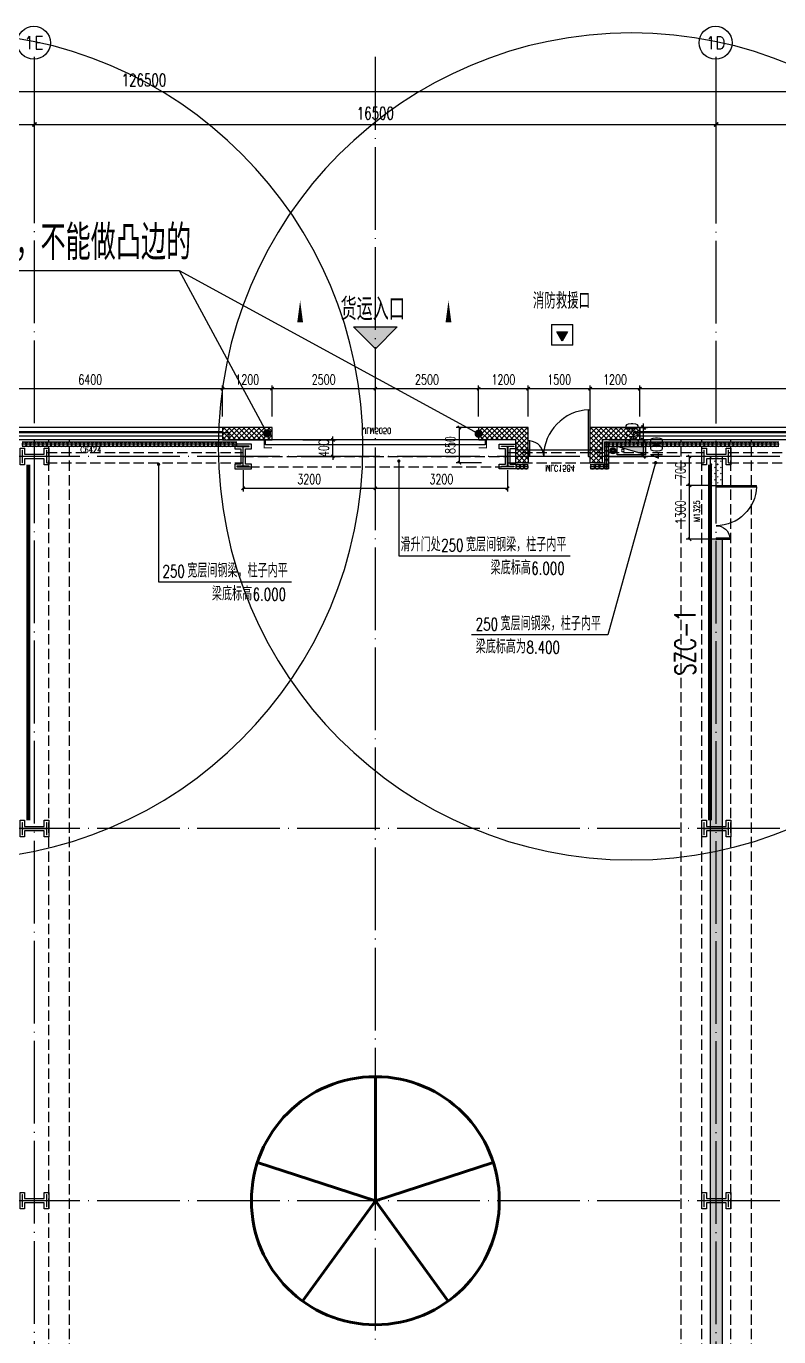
# Model space of a CAD drawing. Extents: x -1313754 to 847533, y 489853 to 941203.
# Drawn here: x -194154 to -175939, y 810529 to 842226 of the extents above; entities that cross this region are included whole.
import ezdxf
from ezdxf.enums import TextEntityAlignment as Align

# ---------------------------------------------------------------- set-up
doc = ezdxf.new("R2010")
doc.units = 0
doc.header["$LTSCALE"] = 1000
doc.header["$MEASUREMENT"] = 0
for name, pattern in [('10平面$0$DASH', [0.35, 0.25, -0.1]), ('CENTER', [2, 1.25, -0.25, 0.25, -0.25]), ('DASH', [0.35, 0.25, -0.1]), ('DOTE', [2.42, 2, -0.2, 0.02, -0.2])]:
    doc.linetypes.add(name, pattern=pattern)
doc.layers.get('Defpoints').update_dxf_attribs({"color": 210})
for name, color, linetype in [('10平面$0$WINDOW', 4, 'Continuous'), ('10平面$0$WINDOW_TEXT', 7, 'Continuous'), ('A-AXIS-D', 1, 'Continuous'), ('A-AXIS-DOTE', 14, 'DOTE'), ('A-AXIS-DP', 126, 'Continuous'), ('A-AXIS-SYMB', 3, 'Continuous'), ('A-HATCH-2', 251, 'Continuous'), ('A-HRAIL', 173, 'Continuous'), ('A-LIN-V', 9, 'Continuous'), ('A-SFCE', 30, 'Continuous'), ('A-TEXT', 61, 'Continuous'), ('A-WINDOW', 140, 'Continuous'), ('AS-WALL', 40, 'Continuous'), ('AS-结构边线层', 200, 'Continuous'), ('DIM_SYMB', 3, 'Continuous'), ('FH-line', 180, 'Continuous'), ('FH-tri', 180, 'Continuous'), ('PUB_HATCH', 8, 'Continuous'), ('PUB_TEXT', 7, 'Continuous'), ('RP-N2-01$0$$0$A-WIND-J', 1, 'Continuous'), ('RP-N2-01$0$A-WIND-J', 3, 'Continuous'), ('SB_ZF消火栓', 10, 'Continuous'), ('建-窗', 4, 'Continuous'), ('建-门窗编号', 7, 'Continuous')]:
    doc.layers.add(name, color=color, linetype=linetype)
doc.layers.add('A-加建区域', color=47, linetype='Continuous', plot=False)
for name, color, linetype, lineweight in [('LG-ZF消防', 1, 'Continuous', 60), ('S-col', 2, 'Continuous', 0), ('THIN', 7, 'Continuous', 0), ('柱间支撑', 6, 'CENTER', 0)]:
    doc.layers.add(name, color=color, linetype=linetype, lineweight=lineweight)
doc.styles.add('10平面$0$_TCH_WINDOW', font='SIMPLEX', dxfattribs={"height": 3.5, "bigfont": 'GBCBIG'})
doc.styles.add('_TCH_AXIS', font='COMPLEX', dxfattribs={"bigfont": 'GBCBIG'})
doc.styles.add('_TCH_DIM', font='SIMPLEX', dxfattribs={"bigfont": 'GBCBIG'})
doc.styles.add('_TCH_DIM_T3', font='SIMPLEX', dxfattribs={"width": 0.705882, "bigfont": 'GBCBIG'})
doc.styles.add('A-DIM_T3', font='SIMPLEX', dxfattribs={"width": 0.705882, "bigfont": 'GBCBIG'})
doc.styles.add('A-STANDARD', font='SIMPLEX', dxfattribs={"bigfont": 'GBCBIG'})
doc.styles.add('A-WIN-LABEL', font='SIMPLEX', dxfattribs={"bigfont": 'GBCBIG'})
doc.styles.add('TSSD_Rein', font='tj-romans1.shx', dxfattribs={"width": 0.7, "bigfont": 'tj-hztxt.shx'})
doc.dimstyles.new('_TCH_ARCH&&100', dxfattribs={"dimtxt": 297.5, "dimasz": 100, "dimexe": 100, "dimexo": 100, "dimgap": 126.25, "dimtad": 1, "dimdec": 0, "dimzin": 0, "dimdsep": 46, "dimtxsty": '_TCH_DIM_T3', "dimblk": 'ARCHTICK', "dimcen": 0.09, "dimclrt": 7, "dimazin": 2, "dimtfac": 1, "dimtdec": 0, "dimtix": 1, "dimtmove": 2, "dimatfit": 3, "dimfxl": 0, "dimtolj": 1, "dimtzin": 0, "dimarcsym": 0})
doc.dimstyles.new('_TCH_ARCH&&80', dxfattribs={"dimtxt": 238, "dimasz": 80, "dimexe": 80, "dimexo": 80, "dimgap": 101, "dimtad": 1, "dimdec": 0, "dimzin": 0, "dimdsep": 46, "dimtxsty": '_TCH_DIM_T3', "dimblk": 'ARCHTICK', "dimcen": 0.09, "dimclrt": 7, "dimazin": 2, "dimtfac": 1, "dimtdec": 0, "dimtix": 1, "dimtmove": 2, "dimatfit": 3, "dimfxl": 0, "dimtolj": 1, "dimtzin": 0, "dimarcsym": 0})
doc.dimstyles.new('A-DIM&&100', dxfattribs={"dimtxt": 297.5, "dimasz": 100, "dimexe": 100, "dimexo": 100, "dimgap": 126.25, "dimtad": 1, "dimdec": 0, "dimzin": 0, "dimdsep": 46, "dimtxsty": 'A-DIM_T3', "dimblk": 'ARCHTICK', "dimcen": 0.09, "dimclrt": 7, "dimazin": 2, "dimtfac": 1, "dimtdec": 0, "dimtix": 1, "dimtmove": 2, "dimatfit": 3, "dimfxl": 0, "dimtolj": 1, "dimtzin": 0, "dimarcsym": 0})
pattern_1 = [(45, (60, 0), (-60.000061, 60.000061), []), (135, (60, 0), (-60.000061, -60.000061), [])]
pattern_2 = [(45, (25.49, 21.51), (-75.000002, 75.000002), [24, -82.06602]), (135, (192.46, 21.51), (-75.000002, -75.000002), [24, -82.06602])]

# ---------------------------------------------------------------- blocks, each defined once
blk = doc.blocks.new('_ArchTick')
at = {"color": 0, "linetype": 'ByBlock', "const_width": 0.4}
blk.add_lwpolyline([(-0.5, -0.5), (0.5, 0.5)], dxfattribs=at)
blk = doc.blocks.new('*D1253')
at = {"layer": 'A-AXIS-D', "color": 0, "lineweight": -2}
for p, q in [((10282, 34220), (10282, 35127)), ((10282, 35027), (26782, 35027)), ((26782, 34220), (26782, 35127))]:
    blk.add_line(p, q, dxfattribs=at)
at = {"layer": 'Defpoints', "color": 0}
for p in [(26782, 35027), (10282, 34120), (26782, 34120)]:
    blk.add_point(p, dxfattribs=at)
at = {"layer": 'A-AXIS-D', "color": 0, "lineweight": -2, "xscale": 100, "yscale": 100, "zscale": 100, "rotation": 180}
blk.add_blockref('_ArchTick', (10282, 35027), dxfattribs=at)
at = {"layer": 'A-AXIS-D', "color": 0, "lineweight": -2, "xscale": 100, "yscale": 100, "zscale": 100}
blk.add_blockref('_ArchTick', (26782, 35027), dxfattribs=at)
at = {"layer": 'A-AXIS-D', "color": 7, "insert": (18532, 35302), "char_height": 297.5, "attachment_point": 5, "style": '_TCH_DIM_T3'}
blk.add_mtext('\\A1;16500', dxfattribs=at)
blk = doc.blocks.new('*D1254')
at = {"layer": 'A-AXIS-D', "color": 0, "lineweight": -2}
for p, q in [((26782, 34220), (26782, 35127)), ((26782, 35027), (43282, 35027)), ((43282, 34220), (43282, 35127))]:
    blk.add_line(p, q, dxfattribs=at)
at = {"layer": 'Defpoints', "color": 0}
for p in [(43282, 35027), (26782, 34120), (43282, 34120)]:
    blk.add_point(p, dxfattribs=at)
at = {"layer": 'A-AXIS-D', "color": 0, "lineweight": -2, "xscale": 100, "yscale": 100, "zscale": 100, "rotation": 180}
blk.add_blockref('_ArchTick', (26782, 35027), dxfattribs=at)
at = {"layer": 'A-AXIS-D', "color": 0, "lineweight": -2, "xscale": 100, "yscale": 100, "zscale": 100}
blk.add_blockref('_ArchTick', (43282, 35027), dxfattribs=at)
at = {"layer": 'A-AXIS-D', "color": 7, "insert": (35032, 35302), "char_height": 297.5, "attachment_point": 5, "style": '_TCH_DIM_T3'}
blk.add_mtext('\\A1;16500', dxfattribs=at)
blk = doc.blocks.new('*D1255')
at = {"layer": 'A-AXIS-D', "color": 0, "lineweight": -2}
for p, q in [((43282, 34220), (43282, 35127)), ((43282, 35027), (59782, 35027)), ((59782, 34220), (59782, 35127))]:
    blk.add_line(p, q, dxfattribs=at)
at = {"layer": 'Defpoints', "color": 0}
for p in [(59782, 35027), (43282, 34120), (59782, 34120)]:
    blk.add_point(p, dxfattribs=at)
at = {"layer": 'A-AXIS-D', "color": 0, "lineweight": -2, "xscale": 100, "yscale": 100, "zscale": 100, "rotation": 180}
blk.add_blockref('_ArchTick', (43282, 35027), dxfattribs=at)
at = {"layer": 'A-AXIS-D', "color": 0, "lineweight": -2, "xscale": 100, "yscale": 100, "zscale": 100}
blk.add_blockref('_ArchTick', (59782, 35027), dxfattribs=at)
at = {"layer": 'A-AXIS-D', "color": 7, "insert": (51532, 35302), "char_height": 297.5, "attachment_point": 5, "style": '_TCH_DIM_T3'}
blk.add_mtext('\\A1;16500', dxfattribs=at)
blk = doc.blocks.new('*D1363')
at = {"layer": 'A-AXIS-D', "color": 0, "lineweight": -2}
for p, q in [((-33818, 34320), (-33818, 35927)), ((-33818, 35827), (92682, 35827)), ((92682, 34320), (92682, 35927))]:
    blk.add_line(p, q, dxfattribs=at)
at = {"layer": 'Defpoints', "color": 0}
for p in [(92682, 35827), (-33818, 34220), (92682, 34220)]:
    blk.add_point(p, dxfattribs=at)
at = {"layer": 'A-AXIS-D', "color": 0, "lineweight": -2, "xscale": 100, "yscale": 100, "zscale": 100, "rotation": 180}
blk.add_blockref('_ArchTick', (-33818, 35827), dxfattribs=at)
at = {"layer": 'A-AXIS-D', "color": 0, "lineweight": -2, "xscale": 100, "yscale": 100, "zscale": 100}
blk.add_blockref('_ArchTick', (92682, 35827), dxfattribs=at)
at = {"layer": 'A-AXIS-D', "color": 7, "insert": (29432, 36102), "char_height": 297.5, "attachment_point": 5, "style": '_TCH_DIM_T3'}
blk.add_mtext('\\A1;126500', dxfattribs=at)
blk = doc.blocks.new('*D1494')
at = {"layer": 'A-AXIS-DP', "color": 0, "lineweight": -2}
for p, q in [((35032, 26670), (35032, 26150)), ((38232, 26670), (38232, 26150)), ((35032, 26230), (38232, 26230))]:
    blk.add_line(p, q, dxfattribs=at)
at = {"layer": 'Defpoints', "color": 0}
for p in [(35032, 26750), (38232, 26750), (38232, 26230)]:
    blk.add_point(p, dxfattribs=at)
at = {"layer": 'A-AXIS-DP', "color": 0, "lineweight": -2, "xscale": 80, "yscale": 80, "zscale": 80, "rotation": 180}
blk.add_blockref('_ArchTick', (35032, 26230), dxfattribs=at)
at = {"layer": 'A-AXIS-DP', "color": 0, "lineweight": -2, "xscale": 80, "yscale": 80, "zscale": 80}
blk.add_blockref('_ArchTick', (38232, 26230), dxfattribs=at)
at = {"layer": 'A-AXIS-DP', "color": 7, "insert": (36632, 26450), "char_height": 238, "attachment_point": 5, "style": '_TCH_DIM_T3'}
blk.add_mtext('\\A1;3200', dxfattribs=at)
blk = doc.blocks.new('*D1495')
at = {"layer": 'A-AXIS-DP', "color": 0, "lineweight": -2}
for p, q in [((31832, 26670), (31832, 26150)), ((35032, 26670), (35032, 26150)), ((31832, 26230), (35032, 26230))]:
    blk.add_line(p, q, dxfattribs=at)
at = {"layer": 'Defpoints', "color": 0}
for p in [(31832, 26750), (35032, 26750), (35032, 26230)]:
    blk.add_point(p, dxfattribs=at)
at = {"layer": 'A-AXIS-DP', "color": 0, "lineweight": -2, "xscale": 80, "yscale": 80, "zscale": 80, "rotation": 180}
blk.add_blockref('_ArchTick', (31832, 26230), dxfattribs=at)
at = {"layer": 'A-AXIS-DP', "color": 0, "lineweight": -2, "xscale": 80, "yscale": 80, "zscale": 80}
blk.add_blockref('_ArchTick', (35032, 26230), dxfattribs=at)
at = {"layer": 'A-AXIS-DP', "color": 7, "insert": (33432, 26450), "char_height": 238, "attachment_point": 5, "style": '_TCH_DIM_T3'}
blk.add_mtext('\\A1;3200', dxfattribs=at)
blk = doc.blocks.new('JYC-1')
at = {"layer": 'FH-tri'}
h = blk.add_hatch(color=2, dxfattribs=at)
h.dxf.hatch_style = 1
h.paths.add_polyline_path([(-380724, 298510), (-379474, 299760), (-379474, 298510)])
at = {"layer": 'FH-tri', "color": 2}
blk.add_lwpolyline([(-380724, 298510), (-379474, 299760), (-379474, 299760), (-379474, 298510)], close=True, dxfattribs=at)
at = {"layer": 'A-TEXT', "style": 'A-STANDARD'}
blk.add_text('货运入口', height=900.2, rotation=45, dxfattribs=at).set_placement((-381282, 298335))
blk = doc.blocks.new('10平面$0$$DorLib2D$00000126')
at = {"color": 0, "linetype": 'Continuous'}
for p, q in [((-0.532, 0.5), (-0.532, 0.9)), ((0.532, 0.9), (0.532, 0.5))]:
    blk.add_line(p, q, dxfattribs=at)
at = {"color": 0, "linetype": '10平面$0$DASH'}
for p, q in [((-0.532, 0.9), (0.532, 0.9)), ((-0.532, 0.5), (0.532, 0.5))]:
    blk.add_line(p, q, dxfattribs=at)
blk = doc.blocks.new('DOOR2DLIB$SYSLIB$00000123')
at = {"color": 0}
for p, q in [((0.475, -0.001), (0.475, 0.752)), ((0.475, 0.752), (0.5, 0.752)), ((0.5, -0.001), (0.5, 0.752)), ((-0.5, 0), (-0.5, 0.252)), ((-0.475, 0.252), (-0.5, 0.252)), ((-0.475, 0), (-0.475, 0.252)), ((-0.475, 0), (-0.5, 0)), ((0.475, -0.001), (0.5, -0.001))]:
    blk.add_line(p, q, dxfattribs=at)
for centre, radius, start, end in [((0.505, -0.002), 0.755, 92.2493, 179.7238), ((-0.501, 0.003), 0.251, 359.7899, 84.0974)]:
    blk.add_arc(centre, radius, start, end, dxfattribs=at)
blk = doc.blocks.new('G$C325EBD4F')
at = {"layer": 'PUB_HATCH'}
h = blk.add_hatch(dxfattribs=at)
h.set_pattern_fill('多孔材料', color=256, scale=30, style=0)
h.set_pattern_definition(pattern_1)
h.paths.add_polyline_path([(3700, -50), (3700, 250), (3400, 250)])
h = blk.add_hatch(dxfattribs=at)
h.set_pattern_fill('多孔材料', color=256, scale=30, style=0)
h.set_pattern_definition(pattern_1)
h.paths.add_polyline_path([(3700, -50), (3400, 250), (3400, -300), (3700, -600)])
h = blk.add_hatch(dxfattribs=at)
h.set_pattern_fill('多孔材料', color=256, scale=30, style=0)
h.set_pattern_definition(pattern_1)
h.paths.add_polyline_path([(5500, 250), (5200, 250), (5200, -50)])
h = blk.add_hatch(dxfattribs=at)
h.set_pattern_fill('多孔材料', color=256, scale=30, style=0)
h.set_pattern_definition(pattern_1)
h.paths.add_polyline_path([(5500, 250), (5200, -50), (5200, -600), (5500, -300)])
h = blk.add_hatch(dxfattribs=at)
h.set_pattern_fill('多孔材料', color=256, scale=30, style=0)
h.set_pattern_definition(pattern_1)
h.paths.add_polyline_path([(3700, -600), (3400, -300), (2500, -300), (2500, -600)])
h = blk.add_hatch(dxfattribs=at)
h.set_pattern_fill('多孔材料', color=256, scale=30, style=0)
h.set_pattern_definition(pattern_1)
h.paths.add_polyline_path([(6400, -300), (5500, -300), (5200, -600), (6400, -600)])
at = {"layer": '10平面$0$WINDOW'}
blk.add_line((5200, -50), (3700, -50), dxfattribs=at)
at = {"layer": 'AS-WALL'}
for p, q in [((3700, 250), (3400, 250)), ((3400, 250), (3400, -300)), ((3700, -50), (3700, 250)), ((5500, 250), (5200, 250)), ((5200, 250), (5200, -50)), ((5500, 250), (5500, -300)), ((3400, -300), (2500, -300)), ((2500, -600), (2500, -300)), ((3700, -50), (3700, -600)), ((5200, -50), (5200, -600)), ((6400, -300), (5500, -300)), ((6400, -600), (6400, -300)), ((3700, -600), (2500, -600)), ((6400, -600), (5200, -600))]:
    blk.add_line(p, q, dxfattribs=at)
at = {"layer": '10平面$0$WINDOW'}
ref = blk.add_blockref('DOOR2DLIB$SYSLIB$00000123', (4450, 100), dxfattribs=dict(at, xscale=-1500, yscale=1500, zscale=300, rotation=180.0000000000445))
ref.add_attrib('A', 'MLC1584', (4117, 313), dxfattribs={"layer": '10平面$0$WINDOW_TEXT', "ltscale": 500, "height": 148.8, "style": '10平面$0$_TCH_WINDOW', "width": 0.705882})
ref = blk.add_blockref('10平面$0$$DorLib2D$00000126', (0, -450), dxfattribs=dict(at, xscale=5000, yscale=-300, zscale=300, rotation=180.0000000000008))
ref.add_attrib('A', 'JLM5050', (-301, -594), dxfattribs={"layer": '10平面$0$WINDOW_TEXT', "ltscale": 500, "height": 148.8, "style": '10平面$0$_TCH_WINDOW', "width": 0.705882})
blk = doc.blocks.new('43243')
at = {"layer": 'AS-结构边线层'}
blk.add_lwpolyline([(-144054, 741420), (-144054, 832220), (-156104, 832220), (-156104, 831970), (-158204, 831970), (-158204, 832220), (-163704, 832220), (-163704, 831970), (-165804, 831970), (-165804, 832220), (-166544, 832220), (-166544, 832390), (-179464, 832390), (-179464, 832220), (-180204, 832220), (-180204, 831970), (-182304, 831970), (-182304, 832220), (-189244, 832220), (-189244, 832390), (-195964, 832390)], dxfattribs=at)
blk = doc.blocks.new('_FZH')
at = {"layer": 'A-HATCH-2'}
blk.add_lwpolyline([(-0.437, -0.25), (-0.437, 0.25), (-0.297, 0.25), (-0.297, 0.067), (0.298, 0.067), (0.298, 0.25), (0.438, 0.25), (0.438, -0.25), (0.298, -0.25), (0.298, -0.068), (-0.297, -0.068), (-0.297, -0.25)], close=True, dxfattribs=at)
at = {"layer": 'S-col'}
blk.add_lwpolyline([(-0.375, -0.188), (-0.375, 0.187), (-0.36, 0.187), (-0.36, 0.005), (0.36, 0.005), (0.36, 0.187), (0.375, 0.187), (0.375, -0.188), (0.36, -0.188), (0.36, -0.005), (-0.36, -0.005), (-0.36, -0.188)], close=True, dxfattribs=at)
blk = doc.blocks.new('342343243')
at = {"layer": 'A-AXIS-DP', "color": 5}
blk.add_lwpolyline([(-155704, 832070), (-155404, 832070), (-155404, 832058), (-155550, 832058), (-155550, 831582), (-155404, 831582), (-155404, 831570), (-155704, 831570), (-155704, 831582), (-155558, 831582), (-155558, 832058), (-155704, 832058), (-155704, 832070)], close=True, dxfattribs=at)
at = {"layer": 'A-HATCH-2'}
blk.add_lwpolyline([(-155754, 832120), (-155354, 832120), (-155354, 832008), (-155500, 832008), (-155500, 831632), (-155354, 831632), (-155354, 831520), (-155754, 831520), (-155754, 831632), (-155608, 831632), (-155608, 832008), (-155754, 832008)], close=True, dxfattribs=at)
blk = doc.blocks.new('w4234324')
at = {"xscale": 800.0000000000005, "yscale": 800.0000000000005, "zscale": 800.0000000000005}
for p in [(-193954, 831820), (-177454, 831820), (-193954, 822820), (-177454, 822820), (-193954, 813820), (-177454, 813820)]:
    blk.add_blockref('_FZH', p, dxfattribs=at)
at = {"layer": 'A-AXIS-DP', "xscale": -1}
blk.add_blockref('342343243', (-344458, 0), dxfattribs=at)
at = {"layer": 'A-AXIS-DP'}
blk.add_blockref('342343243', (-26950, 0), dxfattribs=at)
blk = doc.blocks.new('*D1727')
at = {"layer": 'A-AXIS-DP', "color": 0, "lineweight": -2}
for p, q in [((-187460, 832220), (-186652, 832220)), ((-186732, 832220), (-186732, 832300)), ((-186732, 831820), (-186732, 832220)), ((-187460, 831820), (-186652, 831820)), ((-186732, 831820), (-186732, 831740))]:
    blk.add_line(p, q, dxfattribs=at)
at = {"layer": 'Defpoints', "color": 0}
for p in [(-187540, 832220), (-186732, 832220), (-187540, 831820)]:
    blk.add_point(p, dxfattribs=at)
at = {"layer": 'A-AXIS-DP', "color": 0, "lineweight": -2, "xscale": 80, "yscale": 80, "zscale": 80}
for p, rotation in [((-186732, 832220), 270), ((-186732, 831820), 90)]:
    blk.add_blockref('_ArchTick', p, dxfattribs=dict(at, rotation=rotation))
at = {"layer": 'A-AXIS-DP', "color": 7, "insert": (-186952, 832020), "char_height": 238, "attachment_point": 5, "rotation": 90, "style": '_TCH_DIM_T3'}
blk.add_mtext('\\A1;400', dxfattribs=at)
blk = doc.blocks.new('w4324324')
at = {"layer": 'A-HATCH-2', "lineweight": 60}
for q in [(-1694760, 686605), (-1697614, 684532), (-1691907, 684532), (-1696524, 681178), (-1692997, 681178)]:
    blk.add_line((-1694760, 683605), q, dxfattribs=at)
blk.add_circle((-1694760, 683605), 3000, dxfattribs=at)
blk = doc.blocks.new('w423432')
at = {"layer": 'A-LIN-V'}
blk.add_blockref('w4324324', (-16500, -9000), dxfattribs=at)
blk = doc.blocks.new('RP-N2-01$0$$0$xfjy')
at = {"layer": 'RP-N2-01$0$$0$A-WIND-J'}
h = blk.add_hatch(color=256, dxfattribs=at)
h.dxf.hatch_style = 1
h.paths.add_polyline_path([(1141876, -26214), (1142135, -26214), (1142005, -25989)])
at = {"layer": 'RP-N2-01$0$$0$A-WIND-J', "const_width": 25}
blk.add_lwpolyline([(1141755, -25889), (1141755, -26389), (1142255, -26389), (1142255, -25889)], close=True, dxfattribs=at)
at = {"layer": 'RP-N2-01$0$$0$A-WIND-J'}
for points in [[(1141755, -26389), (1142255, -26389), (1142255, -25889), (1141755, -25889)], [(1141876, -26214), (1142135, -26214), (1142005, -25989)]]:
    blk.add_lwpolyline(points, close=True, dxfattribs=at)
blk = doc.blocks.new('RP-N2-01$0$xfjy')
at = {"layer": 'RP-N2-01$0$$0$A-WIND-J'}
blk.add_blockref('RP-N2-01$0$$0$xfjy', (0, 0), dxfattribs=at)
blk = doc.blocks.new('1232')
at = {"layer": 'RP-N2-01$0$A-WIND-J', "xscale": -1, "rotation": 180}
blk.add_blockref('RP-N2-01$0$xfjy', (-1323185, 808621, 0), dxfattribs=at)
at = {"layer": 'A-TEXT', "style": '_TCH_DIM'}
blk.add_text('消防救援口', height=384.1, dxfattribs=at).set_placement((-181891, 835395, 0))
blk = doc.blocks.new('23124232432')
at = {"layer": '柱间支撑', "const_width": 100}
for points in [[(-194104, 831620), (-194104, 823020)], [(-177604, 831620), (-177604, 823020)]]:
    blk.add_lwpolyline(points, dxfattribs=at)
at = {"layer": 'THIN', "style": 'TSSD_Rein', "width": 0.7}
blk.add_text('SZC-1', height=500, rotation=90, dxfattribs=at).set_placement((-177804, 827320), align=Align.BOTTOM_CENTER)
blk = doc.blocks.new('3333')
at = {"layer": 'A-SFCE', "const_width": 20}
blk.add_lwpolyline([(-227064, 766320), (-227064, 766510), (-227244, 766510), (-227244, 766320)], dxfattribs=at)
blk = doc.blocks.new('99平面图例外参$0$$LinePat$圆环')
for points in [[(0, 150), (300, 150)], [(0, 0), (300, 0)], [(0, -150), (300, -150)]]:
    blk.add_lwpolyline(points)
at = {"color": 0}
blk.add_circle((150, 0), 150, dxfattribs=at)
blk = doc.blocks.new('34242343243')
at = {"layer": 'A-HRAIL', "yscale": 0.3333333333333333, "zscale": 0.3333333333333333}
for p, xscale in [((-194154, 832114), -0.3333333334295547), ((-194054, 832114), -0.3333333334295547), ((-193954, 832114), -0.3333333334295547), ((-193854, 832114), -0.3333333334295547), ((-193754, 832114), -0.3333333334295547), ((-193654, 832114), -0.3333333334295547), ((-193554, 832114), -0.3333333334295547), ((-193454, 832114), -0.3333333334295547), ((-193354, 832114), -0.3333333334295547), ((-193254, 832114), -0.3333333334295547), ((-193154, 832114), -0.3333333334295547), ((-193054, 832114), -0.3333333334295547), ((-192954, 832114), -0.3333333334295547), ((-192854, 832114), -0.3333333334295547), ((-192754, 832114), -0.3333333334295547), ((-192654, 832114), -0.3333333334295547), ((-192554, 832114), -0.3333333334295547), ((-192454, 832114), -0.3333333334295547), ((-192354, 832114), -0.3333333334295547), ((-192254, 832114), -0.3333333334295547), ((-192154, 832114), -0.3333333334295547), ((-192054, 832114), -0.3333333334295547), ((-191954, 832114), -0.3333333334295547), ((-191854, 832114), -0.3333333334295547), ((-191754, 832114), -0.3333333334295547), ((-191654, 832114), -0.3333333334295547), ((-191554, 832114), -0.3333333334295547), ((-191454, 832114), -0.3333333334295547), ((-191354, 832114), -0.3333333334295547), ((-191254, 832114), -0.3333333334295547), ((-191154, 832114), -0.3333333334295547), ((-191054, 832114), -0.3333333334295547), ((-190954, 832114), -0.3333333334295547), ((-190854, 832114), -0.3333333334295547), ((-190754, 832114), -0.3333333334295547), ((-190654, 832114), -0.3333333334295547), ((-190554, 832114), -0.3333333334295547), ((-190454, 832114), -0.3333333334295547), ((-190354, 832114), -0.3333333334295547), ((-190254, 832114), -0.3333333334295547), ((-190154, 832114), -0.3333333334295547), ((-190054, 832114), -0.3333333334295547), ((-189954, 832114), -0.3333333334295547), ((-189854, 832114), -0.3333333334295547), ((-189754, 832114), -0.3333333334295547), ((-189654, 832114), -0.3333333334295547), ((-189554, 832114), -0.3333333334295547), ((-189454, 832114), -0.3333333334295547), ((-189354, 832114), -0.3333333334295547), ((-189254, 832114), -0.3333333334295547), ((-189154, 832114), -0.3333333334295547), ((-189054, 832114), -0.3333333334295547), ((-180054, 832114), -0.3344988349732452), ((-179953, 832114), -0.3344988349732452), ((-179853, 832114), -0.3344988349732452), ((-179753, 832114), -0.3344988349732452), ((-179652, 832114), -0.3344988349732452), ((-179552, 832114), -0.3344988349732452), ((-179452, 832114), -0.3344988349732452), ((-179351, 832114), -0.3344988349732452), ((-179251, 832114), -0.3344988349732452), ((-179151, 832114), -0.3344988349732452), ((-179050, 832114), -0.3344988349732452), ((-178950, 832114), -0.3344988349732452), ((-178850, 832114), -0.3344988349732452), ((-178749, 832114), -0.3344988349732452), ((-178649, 832114), -0.3344988349732452), ((-178549, 832114), -0.3344988349732452), ((-178448, 832114), -0.3344988349732452), ((-178348, 832114), -0.3344988349732452), ((-178248, 832114), -0.3344988349732452), ((-178147, 832114), -0.3344988349732452), ((-178047, 832114), -0.3344988349732452), ((-177946, 832114), -0.3344988349732452), ((-177846, 832114), -0.3344988349732452), ((-177746, 832114), -0.3344988349732452), ((-177645, 832114), -0.3344988349732452), ((-177545, 832114), -0.3344988349732452), ((-177445, 832114), -0.3344988349732452), ((-177344, 832114), -0.3344988349732452), ((-177244, 832114), -0.3344988349732452), ((-177144, 832114), -0.3344988349732452), ((-177043, 832114), -0.3344988349732452), ((-176943, 832114), -0.3344988349732452), ((-176843, 832114), -0.3344988349732452), ((-176742, 832114), -0.3344988349732452), ((-176642, 832114), -0.3344988349732452), ((-176542, 832114), -0.3344988349732452), ((-176441, 832114), -0.3344988349732452), ((-176341, 832114), -0.3344988349732452), ((-176241, 832114), -0.3344988349732452), ((-176140, 832114), -0.3344988349732452), ((-176040, 832114), -0.3344988349732452), ((-175939, 832114), -0.3344988349732452), ((-182204, 831570), -0.333333312028715), ((-182104, 831570), -0.333333312028715), ((-182004, 831570), -0.333333312028715), ((-180392, 831570), -0.3750000000093617), ((-180279, 831570), -0.3750000000093617), ((-180167, 831570), -0.3750000000093617), ((-180054, 831570), -0.3750000000093617)]:
    blk.add_blockref('99平面图例外参$0$$LinePat$圆环', p, dxfattribs=dict(at, xscale=xscale))
at = {"layer": 'A-HRAIL', "xscale": -0.3611111227129974, "yscale": 0.3333333333333333, "zscale": 0.3333333333333333, "rotation": 270}
for p in [(-180104, 832062), (-180104, 831953), (-180104, 831845), (-180104, 831737), (-180104, 831628), (-180104, 831520)]:
    blk.add_blockref('99平面图例外参$0$$LinePat$圆环', p, dxfattribs=at)
at = {"layer": 'A-SFCE', "rotation": 90}
blk.add_blockref('3333', (578115, 1059274), dxfattribs=at)
at = {"layer": 'A-SFCE', "xscale": -1, "rotation": 270}
blk.add_blockref('3333', (-949525, 1059274), dxfattribs=at)
blk = doc.blocks.new('423432433333')
at = {"layer": 'PUB_HATCH'}
h = blk.add_hatch(dxfattribs=at)
h.set_pattern_fill('石膏板', color=256, scale=30, style=0)
h.set_pattern_definition(pattern_2)
h.paths.add_polyline_path([(-174910, 831866), (-174910, 831170), (-174610, 831170), (-174610, 831866)])
h = blk.add_hatch(dxfattribs=at)
h.set_pattern_fill('石膏板', color=256, scale=30, style=0)
h.set_pattern_definition(pattern_2)
h.paths.add_polyline_path([(-174610, 784908), (-174610, 829870), (-174910, 829870), (-174910, 784908)])
at = {"layer": 'AS-WALL'}
for p, q in [((-174910, 831866), (-174910, 831170)), ((-174610, 831866), (-174910, 831866)), ((-174610, 831170), (-174610, 831866)), ((-174910, 831170), (-174610, 831170)), ((-174610, 829870), (-174910, 829870)), ((-174910, 829870), (-174910, 784908)), ((-174610, 784908), (-174610, 829870))]:
    blk.add_line(p, q, dxfattribs=at)
at = {"layer": '10平面$0$WINDOW'}
ref = blk.add_blockref('DOOR2DLIB$SYSLIB$00000123', (-174760, 830520), dxfattribs=dict(at, xscale=-1300, yscale=1300, zscale=300, rotation=269.9999999990649))
ref.add_attrib('A', 'M1325', (-175156, 830285), dxfattribs={"layer": '10平面$0$WINDOW_TEXT', "ltscale": 500, "height": 148.8, "rotation": 90, "style": '10平面$0$_TCH_WINDOW', "width": 0.705882})
blk = doc.blocks.new('A$C5D961328')
at = {"layer": 'SB_ZF消火栓'}
blk.add_hatch(color=256, dxfattribs=at).paths.add_polyline_path([(0, 40), (700, 40), (700, 240)])
at = {"layer": 'A-LIN-V', "ltscale": 500}
blk.add_circle((350, 40), 10001, dxfattribs=at)
at = {"layer": 'SB_ZF消火栓'}
for p, q in [((700, 240), (0, 240)), ((0, 240), (0, 40)), ((700, 240), (0, 40)), ((0, 40), (700, 40)), ((700, 240), (700, 40))]:
    blk.add_line(p, q, dxfattribs=at)
at = {"layer": 'SB_ZF消火栓', "color": 1}
blk.add_circle((140, 140), 32.5, dxfattribs=at)
blk = doc.blocks.new('43242343')
at = {"layer": 'LG-ZF消防', "linetype": 'Continuous'}
blk.add_circle((-179954, 831962), 50, dxfattribs=at)
blk = doc.blocks.new('234243242332')
at = {"layer": 'LG-ZF消防', "linetype": 'Continuous'}
blk.add_blockref('43242343', (0, 0), dxfattribs=at)
at = {"layer": 'SB_ZF消火栓', "xscale": -1, "rotation": 180}
for p in [(-196354, 832102), (-179854, 832102)]:
    blk.add_blockref('A$C5D961328', p, dxfattribs=at)
blk = doc.blocks.new('*D727')
at = {"layer": 'A-AXIS-DP', "color": 0, "lineweight": -2}
for p, q in [((-183134, 832520), (-183750, 832520)), ((-183670, 831670), (-183670, 832520)), ((-183134, 831670), (-183750, 831670))]:
    blk.add_line(p, q, dxfattribs=at)
at = {"layer": 'Defpoints', "color": 0}
for p in [(-183670, 832520), (-183054, 832520), (-183054, 831670)]:
    blk.add_point(p, dxfattribs=at)
at = {"layer": 'A-AXIS-DP', "color": 0, "lineweight": -2, "xscale": 80, "yscale": 80, "zscale": 80}
for p, rotation in [((-183670, 832520), 90), ((-183670, 831670), 270)]:
    blk.add_blockref('_ArchTick', p, dxfattribs=dict(at, rotation=rotation))
at = {"layer": 'A-AXIS-DP', "color": 7, "insert": (-183890, 832095), "char_height": 238, "attachment_point": 5, "rotation": 90, "style": '_TCH_DIM_T3'}
blk.add_mtext('\\A1;850', dxfattribs=at)
blk = doc.blocks.new('*D898')
at = {"layer": 'A-AXIS-DP', "color": 0, "lineweight": -2}
for p, q in [((-180050, 832220), (-179117, 832220)), ((-179217, 831820), (-179217, 832220)), ((-180050, 831820), (-179117, 831820))]:
    blk.add_line(p, q, dxfattribs=at)
at = {"layer": 'Defpoints', "color": 0}
for p in [(-180150, 832220), (-179217, 832220), (-180150, 831820)]:
    blk.add_point(p, dxfattribs=at)
at = {"layer": 'A-AXIS-DP', "color": 0, "lineweight": -2, "xscale": 100, "yscale": 100, "zscale": 100}
for p, rotation in [((-179217, 832220), 90), ((-179217, 831820), 270)]:
    blk.add_blockref('_ArchTick', p, dxfattribs=dict(at, rotation=rotation))
at = {"layer": 'A-AXIS-DP', "color": 7, "insert": (-178900, 832020), "char_height": 297.5, "attachment_point": 5, "rotation": 90, "style": 'A-DIM_T3'}
blk.add_mtext('\\A1;400', dxfattribs=at)
blk = doc.blocks.new('*D899')
at = {"layer": 'A-AXIS-DP', "color": 0, "lineweight": -2}
for p, q in [((-180050, 832520), (-179117, 832520)), ((-179217, 832520), (-179217, 832620)), ((-179217, 832220), (-179217, 832520)), ((-180050, 832220), (-179117, 832220)), ((-179217, 832220), (-179217, 832120))]:
    blk.add_line(p, q, dxfattribs=at)
at = {"layer": 'Defpoints', "color": 0}
for p in [(-180150, 832520), (-179217, 832520), (-180150, 832220)]:
    blk.add_point(p, dxfattribs=at)
at = {"layer": 'A-AXIS-DP', "color": 0, "lineweight": -2, "xscale": 100, "yscale": 100, "zscale": 100}
for p, rotation in [((-179217, 832520), 270), ((-179217, 832220), 90)]:
    blk.add_blockref('_ArchTick', p, dxfattribs=dict(at, rotation=rotation))
at = {"layer": 'A-AXIS-DP', "color": 7, "insert": (-179492, 832370), "char_height": 297.5, "attachment_point": 5, "rotation": 90, "style": 'A-DIM_T3'}
blk.add_mtext('\\A1;300', dxfattribs=at)
blk = doc.blocks.new('*D1087')
at = {"layer": 'A-AXIS-DP', "color": 0, "lineweight": -2}
for p, q in [((-177634, 831820), (-178180, 831820)), ((-178100, 831120), (-178100, 831820)), ((-177634, 831120), (-178180, 831120))]:
    blk.add_line(p, q, dxfattribs=at)
at = {"layer": 'Defpoints', "color": 0}
for p in [(-178100, 831820), (-177554, 831820), (-177554, 831120)]:
    blk.add_point(p, dxfattribs=at)
at = {"layer": 'A-AXIS-DP', "color": 0, "lineweight": -2, "xscale": 80, "yscale": 80, "zscale": 80}
for p, rotation in [((-178100, 831820), 90), ((-178100, 831120), 270)]:
    blk.add_blockref('_ArchTick', p, dxfattribs=dict(at, rotation=rotation))
at = {"layer": 'A-AXIS-DP', "color": 7, "insert": (-178320, 831470), "char_height": 238, "attachment_point": 5, "rotation": 90, "style": '_TCH_DIM_T3'}
blk.add_mtext('\\A1;700', dxfattribs=at)
blk = doc.blocks.new('*D1088')
at = {"layer": 'A-AXIS-DP', "color": 0, "lineweight": -2}
for p, q in [((-177634, 831120), (-178180, 831120)), ((-178100, 829820), (-178100, 831120)), ((-177634, 829820), (-178180, 829820))]:
    blk.add_line(p, q, dxfattribs=at)
at = {"layer": 'Defpoints', "color": 0}
for p in [(-178100, 831120), (-177554, 831120), (-177554, 829820)]:
    blk.add_point(p, dxfattribs=at)
at = {"layer": 'A-AXIS-DP', "color": 0, "lineweight": -2, "xscale": 80, "yscale": 80, "zscale": 80}
for p, rotation in [((-178100, 831120), 90), ((-178100, 829820), 270)]:
    blk.add_blockref('_ArchTick', p, dxfattribs=dict(at, rotation=rotation))
at = {"layer": 'A-AXIS-DP', "color": 7, "insert": (-178320, 830470), "char_height": 238, "attachment_point": 5, "rotation": 90, "style": '_TCH_DIM_T3'}
blk.add_mtext('\\A1;1300', dxfattribs=at)
blk = doc.blocks.new('*D1155')
at = {"layer": 'A-AXIS-DP', "color": 0, "lineweight": -2}
for p, q in [((-195804, 832790), (-195804, 833540)), ((-195804, 833460), (-189404, 833460)), ((-189404, 832790), (-189404, 833540))]:
    blk.add_line(p, q, dxfattribs=at)
at = {"layer": 'Defpoints', "color": 0}
for p in [(-189404, 833460), (-195804, 832710), (-189404, 832710)]:
    blk.add_point(p, dxfattribs=at)
at = {"layer": 'A-AXIS-DP', "color": 0, "lineweight": -2, "xscale": 80, "yscale": 80, "zscale": 80, "rotation": 180}
blk.add_blockref('_ArchTick', (-195804, 833460), dxfattribs=at)
at = {"layer": 'A-AXIS-DP', "color": 0, "lineweight": -2, "xscale": 80, "yscale": 80, "zscale": 80}
blk.add_blockref('_ArchTick', (-189404, 833460), dxfattribs=at)
at = {"layer": 'A-AXIS-DP', "color": 7, "insert": (-192604, 833680), "char_height": 238, "attachment_point": 5, "style": '_TCH_DIM_T3'}
blk.add_mtext('\\A1;6400', dxfattribs=at)
blk = doc.blocks.new('*D1156')
at = {"layer": 'A-AXIS-DP', "color": 0, "lineweight": -2}
for p, q in [((-189404, 832790), (-189404, 833540)), ((-189404, 833460), (-188204, 833460)), ((-188204, 832790), (-188204, 833540))]:
    blk.add_line(p, q, dxfattribs=at)
at = {"layer": 'Defpoints', "color": 0}
for p in [(-188204, 833460), (-189404, 832710), (-188204, 832710)]:
    blk.add_point(p, dxfattribs=at)
at = {"layer": 'A-AXIS-DP', "color": 0, "lineweight": -2, "xscale": 80, "yscale": 80, "zscale": 80, "rotation": 180}
blk.add_blockref('_ArchTick', (-189404, 833460), dxfattribs=at)
at = {"layer": 'A-AXIS-DP', "color": 0, "lineweight": -2, "xscale": 80, "yscale": 80, "zscale": 80}
blk.add_blockref('_ArchTick', (-188204, 833460), dxfattribs=at)
at = {"layer": 'A-AXIS-DP', "color": 7, "insert": (-188804, 833680), "char_height": 238, "attachment_point": 5, "style": '_TCH_DIM_T3'}
blk.add_mtext('\\A1;1200', dxfattribs=at)
blk = doc.blocks.new('*D1157')
at = {"layer": 'A-AXIS-DP', "color": 0, "lineweight": -2}
for p, q in [((-188204, 832790), (-188204, 833540)), ((-188204, 833460), (-185704, 833460)), ((-185704, 832790), (-185704, 833540))]:
    blk.add_line(p, q, dxfattribs=at)
at = {"layer": 'Defpoints', "color": 0}
for p in [(-185704, 833460), (-188204, 832710), (-185704, 832710)]:
    blk.add_point(p, dxfattribs=at)
at = {"layer": 'A-AXIS-DP', "color": 0, "lineweight": -2, "xscale": 80, "yscale": 80, "zscale": 80, "rotation": 180}
blk.add_blockref('_ArchTick', (-188204, 833460), dxfattribs=at)
at = {"layer": 'A-AXIS-DP', "color": 0, "lineweight": -2, "xscale": 80, "yscale": 80, "zscale": 80}
blk.add_blockref('_ArchTick', (-185704, 833460), dxfattribs=at)
at = {"layer": 'A-AXIS-DP', "color": 7, "insert": (-186954, 833680), "char_height": 238, "attachment_point": 5, "style": '_TCH_DIM_T3'}
blk.add_mtext('\\A1;2500', dxfattribs=at)
blk = doc.blocks.new('*D1158')
at = {"layer": 'A-AXIS-DP', "color": 0, "lineweight": -2}
for p, q in [((-185704, 832790), (-185704, 833540)), ((-185704, 833460), (-183204, 833460)), ((-183204, 832790), (-183204, 833540))]:
    blk.add_line(p, q, dxfattribs=at)
at = {"layer": 'Defpoints', "color": 0}
for p in [(-183204, 833460), (-185704, 832710), (-183204, 832710)]:
    blk.add_point(p, dxfattribs=at)
at = {"layer": 'A-AXIS-DP', "color": 0, "lineweight": -2, "xscale": 80, "yscale": 80, "zscale": 80, "rotation": 180}
blk.add_blockref('_ArchTick', (-185704, 833460), dxfattribs=at)
at = {"layer": 'A-AXIS-DP', "color": 0, "lineweight": -2, "xscale": 80, "yscale": 80, "zscale": 80}
blk.add_blockref('_ArchTick', (-183204, 833460), dxfattribs=at)
at = {"layer": 'A-AXIS-DP', "color": 7, "insert": (-184454, 833680), "char_height": 238, "attachment_point": 5, "style": '_TCH_DIM_T3'}
blk.add_mtext('\\A1;2500', dxfattribs=at)
blk = doc.blocks.new('*D1159')
at = {"layer": 'A-AXIS-DP', "color": 0, "lineweight": -2}
for p, q in [((-183204, 832790), (-183204, 833540)), ((-183204, 833460), (-182004, 833460)), ((-182004, 832790), (-182004, 833540))]:
    blk.add_line(p, q, dxfattribs=at)
at = {"layer": 'Defpoints', "color": 0}
for p in [(-182004, 833460), (-183204, 832710), (-182004, 832710)]:
    blk.add_point(p, dxfattribs=at)
at = {"layer": 'A-AXIS-DP', "color": 0, "lineweight": -2, "xscale": 80, "yscale": 80, "zscale": 80, "rotation": 180}
blk.add_blockref('_ArchTick', (-183204, 833460), dxfattribs=at)
at = {"layer": 'A-AXIS-DP', "color": 0, "lineweight": -2, "xscale": 80, "yscale": 80, "zscale": 80}
blk.add_blockref('_ArchTick', (-182004, 833460), dxfattribs=at)
at = {"layer": 'A-AXIS-DP', "color": 7, "insert": (-182604, 833680), "char_height": 238, "attachment_point": 5, "style": '_TCH_DIM_T3'}
blk.add_mtext('\\A1;1200', dxfattribs=at)
blk = doc.blocks.new('*D1160')
at = {"layer": 'A-AXIS-DP', "color": 0, "lineweight": -2}
for p, q in [((-182004, 832790), (-182004, 833540)), ((-182004, 833460), (-180504, 833460)), ((-180504, 832790), (-180504, 833540))]:
    blk.add_line(p, q, dxfattribs=at)
at = {"layer": 'Defpoints', "color": 0}
for p in [(-180504, 833460), (-182004, 832710), (-180504, 832710)]:
    blk.add_point(p, dxfattribs=at)
at = {"layer": 'A-AXIS-DP', "color": 0, "lineweight": -2, "xscale": 80, "yscale": 80, "zscale": 80, "rotation": 180}
blk.add_blockref('_ArchTick', (-182004, 833460), dxfattribs=at)
at = {"layer": 'A-AXIS-DP', "color": 0, "lineweight": -2, "xscale": 80, "yscale": 80, "zscale": 80}
blk.add_blockref('_ArchTick', (-180504, 833460), dxfattribs=at)
at = {"layer": 'A-AXIS-DP', "color": 7, "insert": (-181254, 833680), "char_height": 238, "attachment_point": 5, "style": '_TCH_DIM_T3'}
blk.add_mtext('\\A1;1500', dxfattribs=at)
blk = doc.blocks.new('*D1161')
at = {"layer": 'A-AXIS-DP', "color": 0, "lineweight": -2}
for p, q in [((-180504, 832790), (-180504, 833540)), ((-180504, 833460), (-179304, 833460)), ((-179304, 832790), (-179304, 833540))]:
    blk.add_line(p, q, dxfattribs=at)
at = {"layer": 'Defpoints', "color": 0}
for p in [(-179304, 833460), (-180504, 832710), (-179304, 832710)]:
    blk.add_point(p, dxfattribs=at)
at = {"layer": 'A-AXIS-DP', "color": 0, "lineweight": -2, "xscale": 80, "yscale": 80, "zscale": 80, "rotation": 180}
blk.add_blockref('_ArchTick', (-180504, 833460), dxfattribs=at)
at = {"layer": 'A-AXIS-DP', "color": 0, "lineweight": -2, "xscale": 80, "yscale": 80, "zscale": 80}
blk.add_blockref('_ArchTick', (-179304, 833460), dxfattribs=at)
at = {"layer": 'A-AXIS-DP', "color": 7, "insert": (-179904, 833680), "char_height": 238, "attachment_point": 5, "style": '_TCH_DIM_T3'}
blk.add_mtext('\\A1;1200', dxfattribs=at)
blk = doc.blocks.new('*D1162')
at = {"layer": 'A-AXIS-DP', "color": 0, "lineweight": -2}
for p, q in [((-179304, 832790), (-179304, 833540)), ((-179304, 833460), (-166704, 833460)), ((-166704, 832790), (-166704, 833540))]:
    blk.add_line(p, q, dxfattribs=at)
at = {"layer": 'Defpoints', "color": 0}
for p in [(-166704, 833460), (-179304, 832710), (-166704, 832710)]:
    blk.add_point(p, dxfattribs=at)
at = {"layer": 'A-AXIS-DP', "color": 0, "lineweight": -2, "xscale": 80, "yscale": 80, "zscale": 80, "rotation": 180}
blk.add_blockref('_ArchTick', (-179304, 833460), dxfattribs=at)
at = {"layer": 'A-AXIS-DP', "color": 0, "lineweight": -2, "xscale": 80, "yscale": 80, "zscale": 80}
blk.add_blockref('_ArchTick', (-166704, 833460), dxfattribs=at)
at = {"layer": 'A-AXIS-DP', "color": 7, "insert": (-173004, 833680), "char_height": 238, "attachment_point": 5, "style": '_TCH_DIM_T3'}
blk.add_mtext('\\A1;12600', dxfattribs=at)
blk = doc.blocks.new('WINDOW2DLIB$DYNSTYLE$00000005')
at = {"color": 0}
for points in [[(-0.5, 0.5), (-0.5, -0.5)], [(-0.5, 0.5), (0.5, 0.5)], [(0.5, -0.5), (0.5, 0.5)], [(0.5, 0.1667), (-0.5, 0.1667)], [(0.5, -0.1667), (-0.5, -0.1667)], [(-0.5, -0.5), (0.5, -0.5)]]:
    blk.add_lwpolyline(points, dxfattribs=at)
blk = doc.blocks.new('dote')
at = {"layer": 'A-AXIS-D'}
for centre in [(26767.3, 37006.1), (43267.3, 37006.1)]:
    blk.add_circle(centre, 400, dxfattribs=at)
at = {"layer": 'A-AXIS-DOTE'}
for p, q in [((26782.2, -68994.5), (26782.2, 36662.3)), ((35032.2, -69160), (35032.2, 36662.3)), ((43282.2, -69003), (43282.2, 36662.3)), ((76282.2, 27000), (-41310, 27000)), ((76282.2, 18000), (-41310, 18000)), ((76282.2, 9000), (-41310, 9000))]:
    blk.add_line(p, q, dxfattribs=at)
at = {"layer": 'PUB_TEXT', "style": '_TCH_AXIS'}
for s, height, p, p2 in [('1E', 314.07, (26535.5, 36849.1), (26999.1, 36849.1)), ('1D', 307.25, (43033.2, 36852.5), (43501.4, 36852.5))]:
    blk.add_text(s, height=height, dxfattribs=at).set_placement(p, p2, align=Align.FIT)
at = {"layer": 'A-AXIS-D'}
for base, p1, p2, picture, middle in [((92682.2, 35826.7), (-33817.8, 34220), (92682.2, 34220), '*D1363', (29432.2, 36101.7)), ((26782.2, 35026.7), (10282.2, 34120), (26782.2, 34120), '*D1253', (18532.2, 35301.7)), ((43282.2, 35026.7), (26782.2, 34120), (43282.2, 34120), '*D1254', (35032.2, 35301.7)), ((59782.2, 35026.7), (43282.2, 34120), (59782.2, 34120), '*D1255', (51532.2, 35301.7))]:
    dim = blk.add_linear_dim(base=base, p1=p1, p2=p2, angle=0, dimstyle='_TCH_ARCH&&100', override={"dimgap": 0}, dxfattribs=at)
    dim.commit()
    dim.dimension.update_dxf_attribs({"geometry": picture, "text_midpoint": middle, "dimtype": 161})
at = {"layer": 'A-AXIS-DP'}
for p1, p2, picture, middle in [((31832.2, 26750), (35032.2, 26750), '*D1495', (33432.2, 26450)), ((35032.2, 26750), (38232.2, 26750), '*D1494', (36632.2, 26450))]:
    dim = blk.add_aligned_dim(p1=p1, p2=p2, distance=-520, dimstyle='_TCH_ARCH&&80', dxfattribs=at)
    dim.commit()
    dim.dimension.update_dxf_attribs({"geometry": picture, "text_midpoint": middle})
blk = doc.blocks.new('3243243')
at = {"layer": 'A-AXIS-SYMB'}
for p, q in [((-190950, 831630), (-190950, 828790)), ((-185135.8, 831710), (-185135.8, 829420)), ((-178920, 831670), (-180080.3, 827510)), ((-185135.8, 829420), (-180985.8, 829420)), ((-190950, 828790), (-187730, 828790)), ((-180080.3, 827510), (-183380, 827510))]:
    blk.add_line(p, q, dxfattribs=at)
at = {"layer": 'A-AXIS-SYMB', "const_width": 40}
for points in [[(-185135.8, 831730, 1), (-185135.8, 831690, 1)], [(-190950, 831650, 1), (-190950, 831610, 1)], [(-178914.6, 831689.3, 1), (-178925.4, 831650.7, 1)]]:
    blk.add_lwpolyline(points, format="xyb", close=True, dxfattribs=at)
at = {"layer": 'A-HATCH-2', "linetype": 'DASH'}
for p, q in [((-193604.2, 741520), (-193604.2, 832220)), ((-193104.2, 741520), (-193104.2, 832220)), ((-178304.2, 741520), (-178304.2, 832220)), ((-177804.2, 741520), (-177804.2, 832220)), ((-177104.2, 741520), (-177104.2, 832220)), ((-176604.2, 741520), (-176604.2, 832220))]:
    blk.add_line(p, q, dxfattribs=at)
at = {"layer": 'A-SFCE', "linetype": 'DASH'}
for p, q in [((-193654.2, 831920), (-188908.2, 831920)), ((-177154.2, 831920), (-166154.2, 831920)), ((-193654.2, 831670), (-188908.2, 831670)), ((-177154.2, 831670), (-166154.2, 831670))]:
    blk.add_line(p, q, dxfattribs=at)
at = {"layer": 'A-SFCE', "color": 3, "linetype": 'DASH'}
for p, q in [((-188900.2, 831820), (-182508.2, 831820)), ((-188754.2, 831570), (-182654.2, 831570))]:
    blk.add_line(p, q, dxfattribs=at)
at = {"layer": 'A-SFCE', "color": 2, "linetype": 'DASH'}
for p, q in [((-182500.2, 831920), (-177754.2, 831920)), ((-182500.2, 831670), (-177754.2, 831670))]:
    blk.add_line(p, q, dxfattribs=at)
at = {"layer": 'PUB_TEXT', "style": '_TCH_DIM'}
for s, p in [('滑升门处', (-185094, 829525)), ('宽层间钢梁，柱子内平', (-183511, 829525)), ('宽层间钢梁，柱子内平', (-190255.2, 828895)), ('梁底标高', (-182913.8, 828965)), ('梁底标高', (-189658, 828335)), ('宽层间钢梁，柱子内平', (-182675, 827615)), ('梁底标高为', (-183275, 827055))]:
    blk.add_text(s, height=337.59, dxfattribs=at).set_placement(p)
at = {"layer": 'PUB_TEXT', "style": '_TCH_DIM', "width": 0.705882}
for s, p in [('250', (-184111, 829525)), ('6.000', (-181930.8, 828965)), ('250', (-190855.2, 828895)), ('6.000', (-188675, 828335)), ('250', (-183275, 827615)), ('8.400', (-182046.3, 827055))]:
    blk.add_text(s, height=297.5, dxfattribs=at).set_placement(p)
at = {"layer": 'A-AXIS-DP', "color": 1}
dim = blk.add_aligned_dim(p1=(-187540, 831820), p2=(-187540, 832220), distance=-808, dimstyle='_TCH_ARCH&&80', dxfattribs=at)
dim.commit()
dim.dimension.update_dxf_attribs({"geometry": '*D1727', "text_midpoint": (-186952, 832020)})

msp = doc.modelspace()

# ---------------------------------------------------------------- hatches: boundary and pattern name
at = {"layer": 'PUB_HATCH'}
h = msp.add_hatch(dxfattribs=at)
h.set_pattern_fill('多孔材料', color=256, scale=30, style=0)
h.set_pattern_definition(pattern_1)
h.paths.add_polyline_path([(-188204.2, 832520), (-189404.2, 832520), (-189404.2, 832220), (-188204.2, 832220)])

# ---------------------------------------------------------------- linework, layer by layer
at = {"layer": 'A-AXIS-SYMB'}
for points in [[(-187524.2, 834130, 0, 0, 0), (-187524.2, 835590, 0, 140, 0), (-187524.2, 835065, 0, 0, 0)], [(-183934.2, 834130, 0, 0, 0), (-183934.2, 835590, 0, 140, 0), (-183934.2, 835065, 0, 0, 0)]]:
    msp.add_lwpolyline(points, format="xyseb", dxfattribs=at)
at = {"layer": 'AS-WALL'}
for p, q in [((-188204.2, 832520), (-189404.2, 832520)), ((-189404.2, 832520), (-189404.2, 832220)), ((-188204.2, 832220), (-188204.2, 832520)), ((-179304.2, 832220), (-179304.2, 832520)), ((-189404.2, 832220), (-188204.2, 832220))]:
    msp.add_line(p, q, dxfattribs=at)
at = {"layer": 'DIM_SYMB'}
for p, q in [((-190445.8, 836310), (-201970, 836310)), ((-188325.8, 832380), (-190445.8, 836310)), ((-183204.2, 832370), (-190445.8, 836310))]:
    msp.add_line(p, q, dxfattribs=at)
at = {"layer": 'DIM_SYMB', "const_width": 100}
for points in [[(-188302.1, 832336, 1), (-188349.6, 832424, 1)], [(-183160.3, 832346.1, 1), (-183248.1, 832393.9, 1)]]:
    msp.add_lwpolyline(points, format="xyb", close=True, dxfattribs=at)

# ---------------------------------------------------------------- block references
msp.add_blockref('1232', (0, 0))
at = {"xscale": -1, "rotation": 180}
msp.add_blockref('G$C325EBD4F', (-185704.2, 831920), dxfattribs=at)
at = {"layer": 'A-AXIS-DP'}
msp.add_blockref('3243243', (0, 0), dxfattribs=at)
at = {"layer": 'A-LIN-V'}
msp.add_blockref('w423432', (1525556.2, 139215), dxfattribs=at)
at = {"layer": 'A-WINDOW'}
for name in ['43243', 'w4234324']:
    msp.add_blockref(name, (0, 0), dxfattribs=at)
at = {"layer": 'A-加建区域'}
msp.add_blockref('423432433333', (-2694.2, -50), dxfattribs=at)
at = {"layer": 'AS-WALL'}
msp.add_blockref('dote', (-220736.4, 804820), dxfattribs=at)
at = {"layer": 'DIM_SYMB'}
msp.add_blockref('34242343243', (0, 0), dxfattribs=at)
at = {"layer": 'FH-line', "xscale": 0.6000000000000002, "yscale": 0.6000000000000002, "zscale": 0.6000000000000002, "rotation": 315.0000000000014}
msp.add_blockref('JYC-1', (-151354.2, 546777.7), dxfattribs=at)
at = {"layer": 'SB_ZF消火栓', "linetype": 'Continuous'}
msp.add_blockref('234243242332', (0, 0), dxfattribs=at)
at = {"layer": '建-窗'}
ref = msp.add_blockref('WINDOW2DLIB$DYNSTYLE$00000005', (-173004.2, 832370), dxfattribs=dict(at, xscale=-12600, yscale=300, zscale=300, rotation=359.9999999999947))
ref.add_attrib('A', 'C12624a', (-173325.5, 832600), dxfattribs={"layer": '建-门窗编号', "ltscale": 500, "height": 148.75, "style": 'A-WIN-LABEL', "width": 0.705882})
ref = msp.add_blockref('WINDOW2DLIB$DYNSTYLE$00000005', (-192604.2, 832370), dxfattribs=dict(at, xscale=-6400, yscale=300, zscale=300, rotation=1.31859911045973e-10))
ref.add_attrib('A', 'C6424', (-192844.2, 831910.6), dxfattribs={"layer": '建-门窗编号', "ltscale": 500, "height": 148.75, "style": 'A-WIN-LABEL', "width": 0.705882})
at = {"layer": '柱间支撑'}
msp.add_blockref('23124232432', (0, 0), dxfattribs=at)

# ---------------------------------------------------------------- texts
at = {"layer": 'PUB_TEXT', "style": '_TCH_DIM'}
msp.add_text('滑升门，门框包边做直角的，不能做凸边的', height=843.972, dxfattribs=at).set_placement((-201707.5, 836572.5))

# ---------------------------------------------------------------- dimensions: what is measured, and where the dimension line sits
at = {"layer": 'A-AXIS-DP'}
for p1, p2, distance, dimstyle, picture, middle in [((-195804.2, 832710), (-189404.2, 832710), 750, '_TCH_ARCH&&80', '*D1155', (-192604.2, 833680)), ((-189404.2, 832710), (-188204.2, 832710), 750, '_TCH_ARCH&&80', '*D1156', (-188804.2, 833680)), ((-188204.2, 832710), (-185704.2, 832710), 750, '_TCH_ARCH&&80', '*D1157', (-186954.2, 833680)), ((-185704.2, 832710), (-183204.2, 832710), 750, '_TCH_ARCH&&80', '*D1158', (-184454.2, 833680)), ((-183204.2, 832710), (-182004.2, 832710), 750, '_TCH_ARCH&&80', '*D1159', (-182604.2, 833680)), ((-182004.2, 832710), (-180504.2, 832710), 750, '_TCH_ARCH&&80', '*D1160', (-181254.2, 833680)), ((-180504.2, 832710), (-179304.2, 832710), 750, '_TCH_ARCH&&80', '*D1161', (-179904.2, 833680)), ((-179304.2, 832710), (-166704.2, 832710), 750, '_TCH_ARCH&&80', '*D1162', (-173004.2, 833680)), ((-180150, 832220), (-180150, 832520), -933.3, 'A-DIM&&100', '*D899', (-179491.7, 832370)), ((-183054.2, 831670), (-183054.2, 832520), 615.8, '_TCH_ARCH&&80', '*D727', (-183890, 832095)), ((-177554.2, 831120), (-177554.2, 831820), 545.8, '_TCH_ARCH&&80', '*D1087', (-178320, 831470)), ((-177554.2, 829820), (-177554.2, 831120), 545.8, '_TCH_ARCH&&80', '*D1088', (-178320, 830470))]:
    dim = msp.add_aligned_dim(p1=p1, p2=p2, distance=distance, dimstyle=dimstyle, dxfattribs=at)
    dim.commit()
    dim.dimension.update_dxf_attribs({"geometry": picture, "text_midpoint": middle})
dim = msp.add_linear_dim(base=(-179216.7, 832220), p1=(-180150, 831820), p2=(-180150, 832220), angle=90, dimstyle='A-DIM&&100', dxfattribs=at)
dim.commit()
dim.dimension.update_dxf_attribs({"geometry": '*D898', "text_midpoint": (-178900, 832020), "dimtype": 129})

doc.saveas('drawing.dxf')
